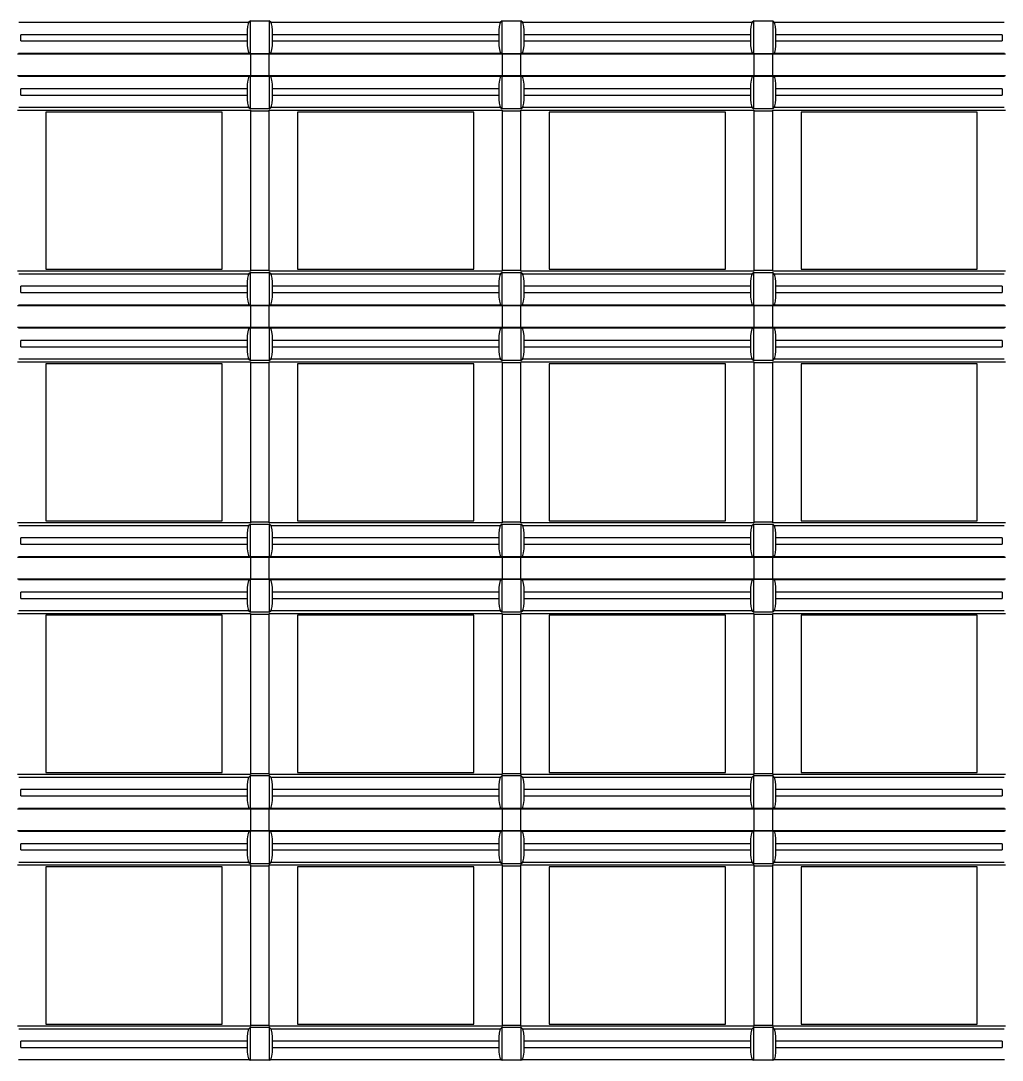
# Model space of a CAD drawing. Header units: inches. Extents: x 0 to 653, y 0 to 346.
# Drawn here: x 36.13 to 51.72, y 207.56 to 224.08 of the extents above; entities that cross this region are included whole.
import ezdxf

# ---------------------------------------------------------------- set-up
doc = ezdxf.new("R2010")
doc.units = ezdxf.units.IN
doc.header["$LTSCALE"] = 35.925693
doc.header["$MEASUREMENT"] = 0
doc.layers.add('2', color=7, linetype='CONTINUOUS')

msp = doc.modelspace()

# ---------------------------------------------------------------- linework, layer by layer
at = {"layer": '2', "color": 132, "linetype": 'Continuous', "true_color": 0x00cccc}
for p, q in [((36.096, 224.059), (39.749, 224.059)), ((39.773, 224.083), (39.749, 224.059)), ((39.773, 223.559), (39.773, 224.083)), ((39.773, 224.083), (40.073, 224.083)), ((40.073, 224.083), (40.073, 223.559)), ((40.096, 224.059), (40.073, 224.083)), ((40.096, 224.059), (43.749, 224.059)), ((43.773, 224.083), (43.749, 224.059)), ((43.773, 223.559), (43.773, 224.083)), ((43.773, 224.083), (44.073, 224.083)), ((44.073, 224.083), (44.073, 223.559)), ((44.096, 224.059), (44.073, 224.083)), ((44.096, 224.059), (47.749, 224.059)), ((47.773, 224.083), (47.749, 224.059)), ((47.773, 223.559), (47.773, 224.083)), ((47.773, 224.083), (48.073, 224.083)), ((48.073, 224.083), (48.073, 223.559)), ((48.096, 224.059), (48.073, 224.083)), ((48.096, 224.059), (51.749, 224.059)), ((36.125, 223.763), (36.125, 223.862)), ((39.72, 223.862), (36.125, 223.862)), ((36.125, 223.763), (39.72, 223.763)), ((39.72, 223.862), (39.72, 223.763)), ((40.125, 223.763), (40.125, 223.862)), ((43.72, 223.862), (40.125, 223.862)), ((40.125, 223.763), (43.72, 223.763)), ((43.72, 223.862), (43.72, 223.763)), ((44.125, 223.763), (44.125, 223.862)), ((47.72, 223.862), (44.125, 223.862)), ((44.125, 223.763), (47.72, 223.763)), ((47.72, 223.862), (47.72, 223.763)), ((48.125, 223.763), (48.125, 223.862)), ((51.72, 223.862), (48.125, 223.862)), ((48.125, 223.763), (51.72, 223.763)), ((51.72, 223.862), (51.72, 223.763)), ((39.754, 223.563), (36.091, 223.563)), ((39.754, 223.563), (39.773, 223.559)), ((40.073, 223.559), (40.091, 223.563)), ((43.754, 223.563), (40.091, 223.563)), ((43.754, 223.563), (43.773, 223.559)), ((44.073, 223.559), (44.091, 223.563)), ((47.754, 223.563), (44.091, 223.563)), ((47.754, 223.563), (47.773, 223.559)), ((48.073, 223.559), (48.091, 223.563)), ((51.754, 223.563), (48.091, 223.563)), ((36.073, 223.556), (39.773, 223.556)), ((40.073, 223.559), (39.773, 223.559)), ((39.773, 223.556), (39.773, 223.208)), ((40.073, 223.552), (39.773, 223.552)), ((40.073, 223.208), (40.073, 223.556)), ((40.073, 223.556), (43.773, 223.556)), ((44.073, 223.559), (43.773, 223.559)), ((43.773, 223.556), (43.773, 223.208)), ((44.073, 223.552), (43.773, 223.552)), ((44.073, 223.208), (44.073, 223.556)), ((44.073, 223.556), (47.773, 223.556)), ((48.073, 223.559), (47.773, 223.559)), ((47.773, 223.556), (47.773, 223.208)), ((48.073, 223.552), (47.773, 223.552)), ((48.073, 223.208), (48.073, 223.556)), ((48.073, 223.556), (51.773, 223.556)), ((39.773, 223.208), (36.073, 223.208)), ((36.091, 223.2), (39.754, 223.2)), ((39.773, 223.204), (39.754, 223.2)), ((39.773, 223.211), (40.073, 223.211)), ((39.773, 222.681), (39.773, 223.204)), ((39.773, 223.204), (40.073, 223.204)), ((43.773, 223.208), (40.073, 223.208)), ((40.073, 223.204), (40.073, 222.681)), ((40.091, 223.2), (40.073, 223.204)), ((40.091, 223.2), (43.754, 223.2)), ((43.773, 223.204), (43.754, 223.2)), ((43.773, 223.211), (44.073, 223.211)), ((43.773, 222.681), (43.773, 223.204)), ((43.773, 223.204), (44.073, 223.204)), ((47.773, 223.208), (44.073, 223.208)), ((44.073, 223.204), (44.073, 222.681)), ((44.091, 223.2), (44.073, 223.204)), ((44.091, 223.2), (47.754, 223.2)), ((47.773, 223.204), (47.754, 223.2)), ((47.773, 223.211), (48.073, 223.211)), ((47.773, 222.681), (47.773, 223.204)), ((47.773, 223.204), (48.073, 223.204)), ((51.773, 223.208), (48.073, 223.208)), ((48.073, 223.204), (48.073, 222.681)), ((48.091, 223.2), (48.073, 223.204)), ((48.091, 223.2), (51.754, 223.2)), ((36.125, 222.901), (36.125, 223.001)), ((39.72, 223.001), (36.125, 223.001)), ((36.125, 222.901), (39.72, 222.901)), ((39.72, 223.001), (39.72, 222.901)), ((40.125, 222.901), (40.125, 223.001)), ((43.72, 223.001), (40.125, 223.001)), ((40.125, 222.901), (43.72, 222.901)), ((43.72, 223.001), (43.72, 222.901)), ((44.125, 222.901), (44.125, 223.001)), ((47.72, 223.001), (44.125, 223.001)), ((44.125, 222.901), (47.72, 222.901)), ((47.72, 223.001), (47.72, 222.901)), ((48.125, 222.901), (48.125, 223.001)), ((51.72, 223.001), (48.125, 223.001)), ((48.125, 222.901), (51.72, 222.901)), ((51.72, 223.001), (51.72, 222.901)), ((36.073, 222.663), (39.773, 222.663)), ((39.749, 222.704), (36.096, 222.704)), ((36.523, 222.632), (36.523, 220.132)), ((39.323, 222.632), (36.523, 222.632)), ((39.323, 220.132), (39.323, 222.632)), ((39.749, 222.704), (39.773, 222.681)), ((40.073, 222.681), (39.773, 222.681)), ((39.773, 222.663), (39.773, 220.1)), ((40.073, 222.645), (39.773, 222.645)), ((40.073, 222.681), (40.096, 222.704)), ((40.073, 220.1), (40.073, 222.663)), ((40.073, 222.663), (43.773, 222.663)), ((43.749, 222.704), (40.096, 222.704)), ((40.523, 222.632), (40.523, 220.132)), ((43.323, 222.632), (40.523, 222.632)), ((43.323, 220.132), (43.323, 222.632)), ((43.749, 222.704), (43.773, 222.681)), ((44.073, 222.681), (43.773, 222.681)), ((43.773, 222.663), (43.773, 220.1)), ((44.073, 222.645), (43.773, 222.645)), ((44.073, 222.681), (44.096, 222.704)), ((44.073, 220.1), (44.073, 222.663)), ((44.073, 222.663), (47.773, 222.663)), ((47.749, 222.704), (44.096, 222.704)), ((44.523, 222.632), (44.523, 220.132)), ((47.323, 222.632), (44.523, 222.632)), ((47.323, 220.132), (47.323, 222.632)), ((47.749, 222.704), (47.773, 222.681)), ((48.073, 222.681), (47.773, 222.681)), ((47.773, 222.663), (47.773, 220.1)), ((48.073, 222.645), (47.773, 222.645)), ((48.073, 222.681), (48.096, 222.704)), ((48.073, 220.1), (48.073, 222.663)), ((48.073, 222.663), (51.773, 222.663)), ((51.749, 222.704), (48.096, 222.704)), ((48.523, 222.632), (48.523, 220.132)), ((51.323, 222.632), (48.523, 222.632)), ((51.323, 220.132), (51.323, 222.632)), ((39.773, 220.1), (36.073, 220.1)), ((36.523, 220.132), (39.323, 220.132)), ((39.773, 220.118), (40.073, 220.118)), ((43.773, 220.1), (40.073, 220.1)), ((40.523, 220.132), (43.323, 220.132)), ((43.773, 220.118), (44.073, 220.118)), ((47.773, 220.1), (44.073, 220.1)), ((44.523, 220.132), (47.323, 220.132)), ((47.773, 220.118), (48.073, 220.118)), ((51.773, 220.1), (48.073, 220.1)), ((48.523, 220.132), (51.323, 220.132)), ((36.096, 220.059), (39.749, 220.059)), ((39.773, 220.083), (39.749, 220.059)), ((39.773, 219.559), (39.773, 220.083)), ((39.773, 220.083), (40.073, 220.083)), ((40.073, 220.083), (40.073, 219.559)), ((40.096, 220.059), (40.073, 220.083)), ((40.096, 220.059), (43.749, 220.059)), ((43.773, 220.083), (43.749, 220.059)), ((43.773, 219.559), (43.773, 220.083)), ((43.773, 220.083), (44.073, 220.083)), ((44.073, 220.083), (44.073, 219.559)), ((44.096, 220.059), (44.073, 220.083)), ((44.096, 220.059), (47.749, 220.059)), ((47.773, 220.083), (47.749, 220.059)), ((47.773, 219.559), (47.773, 220.083)), ((47.773, 220.083), (48.073, 220.083)), ((48.073, 220.083), (48.073, 219.559)), ((48.096, 220.059), (48.073, 220.083)), ((48.096, 220.059), (51.749, 220.059)), ((36.125, 219.763), (36.125, 219.862)), ((39.72, 219.862), (36.125, 219.862)), ((36.125, 219.763), (39.72, 219.763)), ((39.72, 219.862), (39.72, 219.763)), ((40.125, 219.763), (40.125, 219.862)), ((43.72, 219.862), (40.125, 219.862)), ((40.125, 219.763), (43.72, 219.763)), ((43.72, 219.862), (43.72, 219.763)), ((44.125, 219.763), (44.125, 219.862)), ((47.72, 219.862), (44.125, 219.862)), ((44.125, 219.763), (47.72, 219.763)), ((47.72, 219.862), (47.72, 219.763)), ((48.125, 219.763), (48.125, 219.862)), ((51.72, 219.862), (48.125, 219.862)), ((48.125, 219.763), (51.72, 219.763)), ((51.72, 219.862), (51.72, 219.763)), ((36.073, 219.556), (39.773, 219.556)), ((39.754, 219.563), (36.091, 219.563)), ((39.754, 219.563), (39.773, 219.559)), ((40.073, 219.559), (39.773, 219.559)), ((39.773, 219.556), (39.773, 219.208)), ((40.073, 219.552), (39.773, 219.552)), ((40.073, 219.559), (40.091, 219.563)), ((40.073, 219.208), (40.073, 219.556)), ((40.073, 219.556), (43.773, 219.556)), ((43.754, 219.563), (40.091, 219.563)), ((43.754, 219.563), (43.773, 219.559)), ((44.073, 219.559), (43.773, 219.559)), ((43.773, 219.556), (43.773, 219.208)), ((44.073, 219.552), (43.773, 219.552)), ((44.073, 219.559), (44.091, 219.563)), ((44.073, 219.208), (44.073, 219.556)), ((44.073, 219.556), (47.773, 219.556)), ((47.754, 219.563), (44.091, 219.563)), ((47.754, 219.563), (47.773, 219.559)), ((48.073, 219.559), (47.773, 219.559)), ((47.773, 219.556), (47.773, 219.208)), ((48.073, 219.552), (47.773, 219.552)), ((48.073, 219.559), (48.091, 219.563)), ((48.073, 219.208), (48.073, 219.556)), ((48.073, 219.556), (51.773, 219.556)), ((51.754, 219.563), (48.091, 219.563)), ((39.773, 219.208), (36.073, 219.208)), ((36.091, 219.201), (39.754, 219.201)), ((39.773, 219.204), (39.754, 219.201)), ((39.773, 219.211), (40.073, 219.211)), ((39.773, 218.681), (39.773, 219.204)), ((39.773, 219.204), (40.073, 219.204)), ((43.773, 219.208), (40.073, 219.208)), ((40.073, 219.204), (40.073, 218.681)), ((40.091, 219.201), (40.073, 219.204)), ((40.091, 219.201), (43.754, 219.201)), ((43.773, 219.204), (43.754, 219.201)), ((43.773, 219.211), (44.073, 219.211)), ((43.773, 218.681), (43.773, 219.204)), ((43.773, 219.204), (44.073, 219.204)), ((47.773, 219.208), (44.073, 219.208)), ((44.073, 219.204), (44.073, 218.681)), ((44.091, 219.201), (44.073, 219.204)), ((44.091, 219.201), (47.754, 219.201)), ((47.773, 219.204), (47.754, 219.201)), ((47.773, 219.211), (48.073, 219.211)), ((47.773, 218.681), (47.773, 219.204)), ((47.773, 219.204), (48.073, 219.204)), ((51.773, 219.208), (48.073, 219.208)), ((48.073, 219.204), (48.073, 218.681)), ((48.091, 219.201), (48.073, 219.204)), ((48.091, 219.201), (51.754, 219.201)), ((36.125, 218.901), (36.125, 219.001)), ((39.72, 219.001), (36.125, 219.001)), ((39.72, 219.001), (39.72, 218.901)), ((40.125, 218.901), (40.125, 219.001)), ((43.72, 219.001), (40.125, 219.001)), ((43.72, 219.001), (43.72, 218.901)), ((44.125, 218.901), (44.125, 219.001)), ((47.72, 219.001), (44.125, 219.001)), ((47.72, 219.001), (47.72, 218.901)), ((48.125, 218.901), (48.125, 219.001)), ((51.72, 219.001), (48.125, 219.001)), ((51.72, 219.001), (51.72, 218.901)), ((36.125, 218.901), (39.72, 218.901)), ((40.125, 218.901), (43.72, 218.901)), ((44.125, 218.901), (47.72, 218.901)), ((48.125, 218.901), (51.72, 218.901)), ((36.073, 218.663), (39.773, 218.663)), ((39.749, 218.704), (36.096, 218.704)), ((36.523, 218.632), (36.523, 216.132)), ((39.323, 218.632), (36.523, 218.632)), ((39.323, 216.132), (39.323, 218.632)), ((39.749, 218.704), (39.773, 218.681)), ((40.073, 218.681), (39.773, 218.681)), ((39.773, 218.663), (39.773, 216.1)), ((40.073, 218.645), (39.773, 218.645)), ((40.073, 218.681), (40.096, 218.704)), ((40.073, 216.1), (40.073, 218.663)), ((40.073, 218.663), (43.773, 218.663)), ((43.749, 218.704), (40.096, 218.704)), ((40.523, 218.632), (40.523, 216.132)), ((43.323, 218.632), (40.523, 218.632)), ((43.323, 216.132), (43.323, 218.632)), ((43.749, 218.704), (43.773, 218.681)), ((44.073, 218.681), (43.773, 218.681)), ((43.773, 218.663), (43.773, 216.1)), ((44.073, 218.645), (43.773, 218.645)), ((44.073, 218.681), (44.096, 218.704)), ((44.073, 216.1), (44.073, 218.663)), ((44.073, 218.663), (47.773, 218.663)), ((47.749, 218.704), (44.096, 218.704)), ((44.523, 218.632), (44.523, 216.132)), ((47.323, 218.632), (44.523, 218.632)), ((47.323, 216.132), (47.323, 218.632)), ((47.749, 218.704), (47.773, 218.681)), ((48.073, 218.681), (47.773, 218.681)), ((47.773, 218.663), (47.773, 216.1)), ((48.073, 218.645), (47.773, 218.645)), ((48.073, 218.681), (48.096, 218.704)), ((48.073, 216.1), (48.073, 218.663)), ((48.073, 218.663), (51.773, 218.663)), ((51.749, 218.704), (48.096, 218.704)), ((48.523, 218.632), (48.523, 216.132)), ((51.323, 218.632), (48.523, 218.632)), ((51.323, 216.132), (51.323, 218.632)), ((36.523, 216.132), (39.323, 216.132)), ((40.523, 216.132), (43.323, 216.132)), ((44.523, 216.132), (47.323, 216.132)), ((48.523, 216.132), (51.323, 216.132)), ((39.773, 216.1), (36.073, 216.1)), ((36.096, 216.059), (39.749, 216.059)), ((39.773, 216.083), (39.749, 216.059)), ((39.773, 216.118), (40.073, 216.118)), ((39.773, 215.559), (39.773, 216.083)), ((39.773, 216.083), (40.073, 216.083)), ((43.773, 216.1), (40.073, 216.1)), ((40.073, 216.083), (40.073, 215.559)), ((40.096, 216.059), (40.073, 216.083)), ((40.096, 216.059), (43.749, 216.059)), ((43.773, 216.083), (43.749, 216.059)), ((43.773, 216.118), (44.073, 216.118)), ((43.773, 215.559), (43.773, 216.083)), ((43.773, 216.083), (44.073, 216.083)), ((47.773, 216.1), (44.073, 216.1)), ((44.073, 216.083), (44.073, 215.559)), ((44.096, 216.059), (44.073, 216.083)), ((44.096, 216.059), (47.749, 216.059)), ((47.773, 216.083), (47.749, 216.059)), ((47.773, 216.118), (48.073, 216.118)), ((47.773, 215.559), (47.773, 216.083)), ((47.773, 216.083), (48.073, 216.083)), ((51.773, 216.1), (48.073, 216.1)), ((48.073, 216.083), (48.073, 215.559)), ((48.096, 216.059), (48.073, 216.083)), ((48.096, 216.059), (51.749, 216.059)), ((36.125, 215.763), (36.125, 215.863)), ((39.72, 215.863), (36.125, 215.863)), ((39.72, 215.863), (39.72, 215.763)), ((40.125, 215.763), (40.125, 215.863)), ((43.72, 215.863), (40.125, 215.863)), ((43.72, 215.863), (43.72, 215.763)), ((44.125, 215.763), (44.125, 215.863)), ((47.72, 215.863), (44.125, 215.863)), ((47.72, 215.863), (47.72, 215.763)), ((48.125, 215.763), (48.125, 215.863)), ((51.72, 215.863), (48.125, 215.863)), ((51.72, 215.863), (51.72, 215.763)), ((36.125, 215.763), (39.72, 215.763)), ((40.125, 215.763), (43.72, 215.763)), ((44.125, 215.763), (47.72, 215.763)), ((48.125, 215.763), (51.72, 215.763)), ((36.073, 215.556), (39.773, 215.556)), ((39.754, 215.563), (36.091, 215.563)), ((39.754, 215.563), (39.773, 215.559)), ((40.073, 215.559), (39.773, 215.559)), ((39.773, 215.556), (39.773, 215.208)), ((40.073, 215.552), (39.773, 215.552)), ((40.073, 215.559), (40.091, 215.563)), ((40.073, 215.208), (40.073, 215.556)), ((40.073, 215.556), (43.773, 215.556)), ((43.754, 215.563), (40.091, 215.563)), ((43.754, 215.563), (43.773, 215.559)), ((44.073, 215.559), (43.773, 215.559)), ((43.773, 215.556), (43.773, 215.208)), ((44.073, 215.552), (43.773, 215.552)), ((44.073, 215.559), (44.091, 215.563)), ((44.073, 215.208), (44.073, 215.556)), ((44.073, 215.556), (47.773, 215.556)), ((47.754, 215.563), (44.091, 215.563)), ((47.754, 215.563), (47.773, 215.559)), ((48.073, 215.559), (47.773, 215.559)), ((47.773, 215.556), (47.773, 215.208)), ((48.073, 215.552), (47.773, 215.552)), ((48.073, 215.559), (48.091, 215.563)), ((48.073, 215.208), (48.073, 215.556)), ((48.073, 215.556), (51.773, 215.556)), ((51.754, 215.563), (48.091, 215.563)), ((39.773, 215.208), (36.073, 215.208)), ((36.091, 215.201), (39.754, 215.201)), ((39.773, 215.204), (39.754, 215.201)), ((39.773, 215.211), (40.073, 215.211)), ((39.773, 214.681), (39.773, 215.204)), ((39.773, 215.204), (40.073, 215.204)), ((43.773, 215.208), (40.073, 215.208)), ((40.073, 215.204), (40.073, 214.681)), ((40.091, 215.201), (40.073, 215.204)), ((40.091, 215.201), (43.754, 215.201)), ((43.773, 215.204), (43.754, 215.201)), ((43.773, 215.211), (44.073, 215.211)), ((43.773, 214.681), (43.773, 215.204)), ((43.773, 215.204), (44.073, 215.204)), ((47.773, 215.208), (44.073, 215.208)), ((44.073, 215.204), (44.073, 214.681)), ((44.091, 215.201), (44.073, 215.204)), ((44.091, 215.201), (47.754, 215.201)), ((47.773, 215.204), (47.754, 215.201)), ((47.773, 215.211), (48.073, 215.211)), ((47.773, 214.681), (47.773, 215.204)), ((47.773, 215.204), (48.073, 215.204)), ((51.773, 215.208), (48.073, 215.208)), ((48.073, 215.204), (48.073, 214.681)), ((48.091, 215.201), (48.073, 215.204)), ((48.091, 215.201), (51.754, 215.201)), ((36.125, 214.901), (36.125, 215.001)), ((39.72, 215.001), (36.125, 215.001)), ((39.72, 215.001), (39.72, 214.901)), ((40.125, 214.901), (40.125, 215.001)), ((43.72, 215.001), (40.125, 215.001)), ((43.72, 215.001), (43.72, 214.901)), ((44.125, 214.901), (44.125, 215.001)), ((47.72, 215.001), (44.125, 215.001)), ((47.72, 215.001), (47.72, 214.901)), ((48.125, 214.901), (48.125, 215.001)), ((51.72, 215.001), (48.125, 215.001)), ((51.72, 215.001), (51.72, 214.901)), ((36.125, 214.901), (39.72, 214.901)), ((40.125, 214.901), (43.72, 214.901)), ((44.125, 214.901), (47.72, 214.901)), ((48.125, 214.901), (51.72, 214.901)), ((36.073, 214.663), (39.773, 214.663)), ((39.749, 214.704), (36.096, 214.704)), ((39.749, 214.704), (39.773, 214.681)), ((40.073, 214.681), (39.773, 214.681)), ((39.773, 214.663), (39.773, 212.1)), ((40.073, 214.645), (39.773, 214.645)), ((40.073, 214.681), (40.096, 214.704)), ((40.073, 212.1), (40.073, 214.663)), ((40.073, 214.663), (43.773, 214.663)), ((43.749, 214.704), (40.096, 214.704)), ((43.749, 214.704), (43.773, 214.681)), ((44.073, 214.681), (43.773, 214.681)), ((43.773, 214.663), (43.773, 212.1)), ((44.073, 214.645), (43.773, 214.645)), ((44.073, 214.681), (44.096, 214.704)), ((44.073, 212.1), (44.073, 214.663)), ((44.073, 214.663), (47.773, 214.663)), ((47.749, 214.704), (44.096, 214.704)), ((47.749, 214.704), (47.773, 214.681)), ((48.073, 214.681), (47.773, 214.681)), ((47.773, 214.663), (47.773, 212.1)), ((48.073, 214.645), (47.773, 214.645)), ((48.073, 214.681), (48.096, 214.704)), ((48.073, 212.1), (48.073, 214.663)), ((48.073, 214.663), (51.773, 214.663)), ((51.749, 214.704), (48.096, 214.704)), ((36.523, 214.632), (36.523, 212.132)), ((39.323, 214.632), (36.523, 214.632)), ((39.323, 212.132), (39.323, 214.632)), ((40.523, 214.632), (40.523, 212.132)), ((43.323, 214.632), (40.523, 214.632)), ((43.323, 212.132), (43.323, 214.632)), ((44.523, 214.632), (44.523, 212.132)), ((47.323, 214.632), (44.523, 214.632)), ((47.323, 212.132), (47.323, 214.632)), ((48.523, 214.632), (48.523, 212.132)), ((51.323, 214.632), (48.523, 214.632)), ((51.323, 212.132), (51.323, 214.632)), ((39.773, 212.1), (36.073, 212.1)), ((36.096, 212.06), (39.749, 212.06)), ((36.523, 212.132), (39.323, 212.132)), ((39.773, 212.083), (39.749, 212.06)), ((39.773, 212.118), (40.073, 212.118)), ((39.773, 211.559), (39.773, 212.083)), ((39.773, 212.083), (40.073, 212.083)), ((43.773, 212.1), (40.073, 212.1)), ((40.073, 212.083), (40.073, 211.559)), ((40.096, 212.06), (40.073, 212.083)), ((40.096, 212.06), (43.749, 212.06)), ((40.523, 212.132), (43.323, 212.132)), ((43.773, 212.083), (43.749, 212.06)), ((43.773, 212.118), (44.073, 212.118)), ((43.773, 211.559), (43.773, 212.083)), ((43.773, 212.083), (44.073, 212.083)), ((47.773, 212.1), (44.073, 212.1)), ((44.073, 212.083), (44.073, 211.559)), ((44.096, 212.06), (44.073, 212.083)), ((44.096, 212.06), (47.749, 212.06)), ((44.523, 212.132), (47.323, 212.132)), ((47.773, 212.083), (47.749, 212.06)), ((47.773, 212.118), (48.073, 212.118)), ((47.773, 211.559), (47.773, 212.083)), ((47.773, 212.083), (48.073, 212.083)), ((51.773, 212.1), (48.073, 212.1)), ((48.073, 212.083), (48.073, 211.559)), ((48.096, 212.06), (48.073, 212.083)), ((48.096, 212.06), (51.749, 212.06)), ((48.523, 212.132), (51.323, 212.132)), ((36.125, 211.763), (36.125, 211.863)), ((39.72, 211.863), (36.125, 211.863)), ((39.72, 211.863), (39.72, 211.763)), ((40.125, 211.763), (40.125, 211.863)), ((43.72, 211.863), (40.125, 211.863)), ((43.72, 211.863), (43.72, 211.763)), ((44.125, 211.763), (44.125, 211.863)), ((47.72, 211.863), (44.125, 211.863)), ((47.72, 211.863), (47.72, 211.763)), ((48.125, 211.763), (48.125, 211.863)), ((51.72, 211.863), (48.125, 211.863)), ((51.72, 211.863), (51.72, 211.763)), ((36.125, 211.763), (39.72, 211.763)), ((40.125, 211.763), (43.72, 211.763)), ((44.125, 211.763), (47.72, 211.763)), ((48.125, 211.763), (51.72, 211.763)), ((36.073, 211.556), (39.773, 211.556)), ((39.754, 211.563), (36.091, 211.563)), ((39.754, 211.563), (39.773, 211.559)), ((40.073, 211.559), (39.773, 211.559)), ((39.773, 211.556), (39.773, 211.208)), ((40.073, 211.552), (39.773, 211.552)), ((40.073, 211.559), (40.091, 211.563)), ((40.073, 211.208), (40.073, 211.556)), ((40.073, 211.556), (43.773, 211.556)), ((43.754, 211.563), (40.091, 211.563)), ((43.754, 211.563), (43.773, 211.559)), ((44.073, 211.559), (43.773, 211.559)), ((43.773, 211.556), (43.773, 211.208)), ((44.073, 211.552), (43.773, 211.552)), ((44.073, 211.559), (44.091, 211.563)), ((44.073, 211.208), (44.073, 211.556)), ((44.073, 211.556), (47.773, 211.556)), ((47.754, 211.563), (44.091, 211.563)), ((47.754, 211.563), (47.773, 211.559)), ((48.073, 211.559), (47.773, 211.559)), ((47.773, 211.556), (47.773, 211.208)), ((48.073, 211.552), (47.773, 211.552)), ((48.073, 211.559), (48.091, 211.563)), ((48.073, 211.208), (48.073, 211.556)), ((48.073, 211.556), (51.773, 211.556)), ((51.754, 211.563), (48.091, 211.563)), ((39.773, 211.208), (36.073, 211.208)), ((36.091, 211.201), (39.754, 211.201)), ((39.773, 211.204), (39.754, 211.201)), ((39.773, 211.211), (40.073, 211.211)), ((39.773, 210.681), (39.773, 211.204)), ((39.773, 211.204), (40.073, 211.204)), ((43.773, 211.208), (40.073, 211.208)), ((40.073, 211.204), (40.073, 210.681)), ((40.091, 211.201), (40.073, 211.204)), ((40.091, 211.201), (43.754, 211.201)), ((43.773, 211.204), (43.754, 211.201)), ((43.773, 211.211), (44.073, 211.211)), ((43.773, 210.681), (43.773, 211.204)), ((43.773, 211.204), (44.073, 211.204)), ((47.773, 211.208), (44.073, 211.208)), ((44.073, 211.204), (44.073, 210.681)), ((44.091, 211.201), (44.073, 211.204)), ((44.091, 211.201), (47.754, 211.201)), ((47.773, 211.204), (47.754, 211.201)), ((47.773, 211.211), (48.073, 211.211)), ((47.773, 210.681), (47.773, 211.204)), ((47.773, 211.204), (48.073, 211.204)), ((51.773, 211.208), (48.073, 211.208)), ((48.073, 211.204), (48.073, 210.681)), ((48.091, 211.201), (48.073, 211.204)), ((48.091, 211.201), (51.754, 211.201)), ((36.125, 210.901), (36.125, 211.001)), ((39.72, 211.001), (36.125, 211.001)), ((36.125, 210.901), (39.72, 210.901)), ((39.72, 211.001), (39.72, 210.901)), ((40.125, 210.901), (40.125, 211.001)), ((43.72, 211.001), (40.125, 211.001)), ((40.125, 210.901), (43.72, 210.901)), ((43.72, 211.001), (43.72, 210.901)), ((44.125, 210.901), (44.125, 211.001)), ((47.72, 211.001), (44.125, 211.001)), ((44.125, 210.901), (47.72, 210.901)), ((47.72, 211.001), (47.72, 210.901)), ((48.125, 210.901), (48.125, 211.001)), ((51.72, 211.001), (48.125, 211.001)), ((48.125, 210.901), (51.72, 210.901)), ((51.72, 211.001), (51.72, 210.901)), ((39.749, 210.704), (36.096, 210.704)), ((39.749, 210.704), (39.773, 210.681)), ((40.073, 210.681), (39.773, 210.681)), ((40.073, 210.681), (40.096, 210.704)), ((43.749, 210.704), (40.096, 210.704)), ((43.749, 210.704), (43.773, 210.681)), ((44.073, 210.681), (43.773, 210.681)), ((44.073, 210.681), (44.096, 210.704)), ((47.749, 210.704), (44.096, 210.704)), ((47.749, 210.704), (47.773, 210.681)), ((48.073, 210.681), (47.773, 210.681)), ((48.073, 210.681), (48.096, 210.704)), ((51.749, 210.704), (48.096, 210.704)), ((36.073, 210.663), (39.773, 210.663)), ((36.523, 210.632), (36.523, 208.132)), ((39.323, 210.632), (36.523, 210.632)), ((39.323, 208.132), (39.323, 210.632)), ((39.773, 210.663), (39.773, 208.101)), ((40.073, 210.645), (39.773, 210.645)), ((40.073, 208.101), (40.073, 210.663)), ((40.073, 210.663), (43.773, 210.663)), ((40.523, 210.632), (40.523, 208.132)), ((43.323, 210.632), (40.523, 210.632)), ((43.323, 208.132), (43.323, 210.632)), ((43.773, 210.663), (43.773, 208.101)), ((44.073, 210.645), (43.773, 210.645)), ((44.073, 208.101), (44.073, 210.663)), ((44.073, 210.663), (47.773, 210.663)), ((44.523, 210.632), (44.523, 208.132)), ((47.323, 210.632), (44.523, 210.632)), ((47.323, 208.132), (47.323, 210.632)), ((47.773, 210.663), (47.773, 208.101)), ((48.073, 210.645), (47.773, 210.645)), ((48.073, 208.101), (48.073, 210.663)), ((48.073, 210.663), (51.773, 210.663)), ((48.523, 210.632), (48.523, 208.132)), ((51.323, 210.632), (48.523, 210.632)), ((51.323, 208.132), (51.323, 210.632)), ((39.773, 208.101), (36.073, 208.101)), ((36.096, 208.06), (39.749, 208.06)), ((36.523, 208.132), (39.323, 208.132)), ((39.773, 208.083), (39.749, 208.06)), ((39.773, 208.118), (40.073, 208.118)), ((39.773, 207.559), (39.773, 208.083)), ((39.773, 208.083), (40.073, 208.083)), ((43.773, 208.101), (40.073, 208.101)), ((40.073, 208.083), (40.073, 207.559)), ((40.096, 208.06), (40.073, 208.083)), ((40.096, 208.06), (43.749, 208.06)), ((40.523, 208.132), (43.323, 208.132)), ((43.773, 208.083), (43.749, 208.06)), ((43.773, 208.118), (44.073, 208.118)), ((43.773, 207.559), (43.773, 208.083)), ((43.773, 208.083), (44.073, 208.083)), ((47.773, 208.101), (44.073, 208.101)), ((44.073, 208.083), (44.073, 207.559)), ((44.096, 208.06), (44.073, 208.083)), ((44.096, 208.06), (47.749, 208.06)), ((44.523, 208.132), (47.323, 208.132)), ((47.773, 208.083), (47.749, 208.06)), ((47.773, 208.118), (48.073, 208.118)), ((47.773, 207.559), (47.773, 208.083)), ((47.773, 208.083), (48.073, 208.083)), ((51.773, 208.101), (48.073, 208.101)), ((48.073, 208.083), (48.073, 207.559)), ((48.096, 208.06), (48.073, 208.083)), ((48.096, 208.06), (51.749, 208.06)), ((48.523, 208.132), (51.323, 208.132)), ((36.125, 207.763), (36.125, 207.863)), ((39.72, 207.863), (36.125, 207.863)), ((36.125, 207.763), (39.72, 207.763)), ((39.72, 207.863), (39.72, 207.763)), ((40.125, 207.763), (40.125, 207.863)), ((43.72, 207.863), (40.125, 207.863)), ((40.125, 207.763), (43.72, 207.763)), ((43.72, 207.863), (43.72, 207.763)), ((44.125, 207.763), (44.125, 207.863)), ((47.72, 207.863), (44.125, 207.863)), ((44.125, 207.763), (47.72, 207.763)), ((47.72, 207.863), (47.72, 207.763)), ((48.125, 207.763), (48.125, 207.863)), ((51.72, 207.863), (48.125, 207.863)), ((48.125, 207.763), (51.72, 207.763)), ((51.72, 207.863), (51.72, 207.763)), ((39.754, 207.563), (36.091, 207.563)), ((39.754, 207.563), (39.773, 207.559)), ((40.073, 207.559), (39.773, 207.559)), ((40.073, 207.559), (40.091, 207.563)), ((43.754, 207.563), (40.091, 207.563)), ((43.754, 207.563), (43.773, 207.559)), ((44.073, 207.559), (43.773, 207.559)), ((44.073, 207.559), (44.091, 207.563)), ((47.754, 207.563), (44.091, 207.563)), ((47.754, 207.563), (47.773, 207.559)), ((48.073, 207.559), (47.773, 207.559)), ((48.073, 207.559), (48.091, 207.563)), ((51.754, 207.563), (48.091, 207.563))]:
    msp.add_line(p, q, dxfattribs=at)
for centre, start_param, end_param in [((39.756, 223.862), 0.174533, 1.570796), ((40.09, 223.862), -1.570796, -0.174533), ((43.756, 223.862), 0.174533, 1.570796), ((44.09, 223.862), -1.570796, -0.174533), ((47.755, 223.862), 0.174533, 1.570796), ((48.09, 223.862), -1.570796, -0.174533), ((39.756, 223.763), 1.570796, 3.106686), ((40.09, 223.763), -3.106686, -1.570796), ((43.756, 223.763), 1.570796, 3.106686), ((44.09, 223.763), -3.106686, -1.570796), ((47.755, 223.763), 1.570796, 3.106686), ((48.09, 223.763), -3.106686, -1.570796), ((39.756, 223.001), 0.034907, 1.570796), ((40.09, 223.001), -1.570796, -0.034907), ((43.756, 223.001), 0.034907, 1.570796), ((44.09, 223.001), -1.570796, -0.034907), ((47.755, 223.001), 0.034907, 1.570796), ((48.09, 223.001), -1.570796, -0.034907), ((39.756, 222.901), 1.570796, 2.96706), ((40.09, 222.901), -2.96706, -1.570796), ((43.756, 222.901), 1.570796, 2.96706), ((44.09, 222.901), -2.96706, -1.570796), ((47.755, 222.901), 1.570796, 2.96706), ((48.09, 222.901), -2.96706, -1.570796), ((39.756, 219.862), 0.174533, 1.570796), ((40.09, 219.862), -1.570796, -0.174533), ((43.756, 219.862), 0.174533, 1.570796), ((44.09, 219.862), -1.570796, -0.174533), ((47.755, 219.862), 0.174533, 1.570796), ((48.09, 219.862), -1.570796, -0.174533), ((39.756, 219.763), -4.712389, -3.176499), ((40.09, 219.763), -3.106686, -1.570796), ((43.756, 219.763), 1.570796, 3.106686), ((44.09, 219.763), -3.106686, -1.570796), ((47.755, 219.763), -4.712389, -3.176499), ((48.09, 219.763), -3.106686, -1.570796), ((39.756, 219.001), 0.034907, 1.570796), ((40.09, 219.001), -1.570796, -0.034907), ((43.756, 219.001), 0.034907, 1.570796), ((44.09, 219.001), -1.570796, -0.034907), ((47.755, 219.001), 0.034907, 1.570796), ((48.09, 219.001), -1.570796, -0.034907), ((39.756, 218.901), 1.570796, 2.96706), ((40.09, 218.901), -2.96706, -1.570796), ((43.756, 218.901), 1.570796, 2.96706), ((44.09, 218.901), -2.96706, -1.570796), ((47.755, 218.901), 1.570796, 2.96706), ((48.09, 218.901), -2.96706, -1.570796), ((39.756, 215.863), 0.174533, 1.570796), ((40.09, 215.863), -1.570796, -0.174533), ((43.756, 215.863), 0.174533, 1.570796), ((44.09, 215.863), -1.570796, -0.174533), ((47.755, 215.863), 0.174533, 1.570796), ((48.09, 215.863), -1.570796, -0.174533), ((39.756, 215.763), -4.712389, -3.176499), ((40.09, 215.763), -3.106686, -1.570796), ((43.756, 215.763), 1.570796, 3.106686), ((44.09, 215.763), -3.106686, -1.570796), ((47.755, 215.763), -4.712389, -3.176499), ((48.09, 215.763), -3.106686, -1.570796), ((39.756, 215.001), 0.034907, 1.570796), ((40.09, 215.001), -1.570796, -0.034907), ((43.756, 215.001), 0.034907, 1.570796), ((44.09, 215.001), -1.570796, -0.034907), ((47.755, 215.001), 0.034907, 1.570796), ((48.09, 215.001), -1.570796, -0.034907), ((39.756, 214.901), 1.570796, 2.96706), ((40.09, 214.901), -2.96706, -1.570796), ((43.756, 214.901), 1.570796, 2.96706), ((44.09, 214.901), -2.96706, -1.570796), ((47.755, 214.901), 1.570796, 2.96706), ((48.09, 214.901), -2.96706, -1.570796), ((39.756, 211.863), 0.174533, 1.570796), ((40.09, 211.863), -1.570796, -0.174533), ((43.756, 211.863), 0.174533, 1.570796), ((44.09, 211.863), -1.570796, -0.174533), ((47.755, 211.863), 0.174533, 1.570796), ((48.09, 211.863), -1.570796, -0.174533), ((39.756, 211.763), -4.712389, -3.176499), ((40.09, 211.763), -3.106686, -1.570796), ((43.756, 211.763), 1.570796, 3.106686), ((44.09, 211.763), -3.106686, -1.570796), ((47.755, 211.763), -4.712389, -3.176499), ((48.09, 211.763), -3.106686, -1.570796), ((39.756, 211.001), 0.034907, 1.570796), ((40.09, 211.001), -1.570796, -0.034907), ((43.756, 211.001), 0.034907, 1.570796), ((44.09, 211.001), -1.570796, -0.034907), ((47.755, 211.001), 0.034907, 1.570796), ((48.09, 211.001), -1.570796, -0.034907), ((39.756, 210.901), 1.570796, 2.96706), ((40.09, 210.901), -2.96706, -1.570796), ((43.756, 210.901), 1.570796, 2.96706), ((44.09, 210.901), -2.96706, -1.570796), ((47.755, 210.901), 1.570796, 2.96706), ((48.09, 210.901), -2.96706, -1.570796), ((39.756, 207.863), 0.174533, 1.570796), ((40.09, 207.863), -1.570796, -0.174533), ((43.756, 207.863), 0.174533, 1.570796), ((44.09, 207.863), -1.570796, -0.174533), ((47.755, 207.863), 0.174533, 1.570796), ((48.09, 207.863), -1.570796, -0.174533), ((39.756, 207.763), -4.712389, -3.176499), ((40.09, 207.763), -3.106686, -1.570796), ((43.756, 207.763), 1.570796, 3.106686), ((44.09, 207.763), -3.106686, -1.570796), ((47.755, 207.763), -4.712389, -3.176499), ((48.09, 207.763), -3.106686, -1.570796)]:
    msp.add_ellipse(centre, major_axis=(0, 0.2), ratio=0.176327, start_param=start_param, end_param=end_param, dxfattribs=at)

doc.saveas('drawing.dxf')
